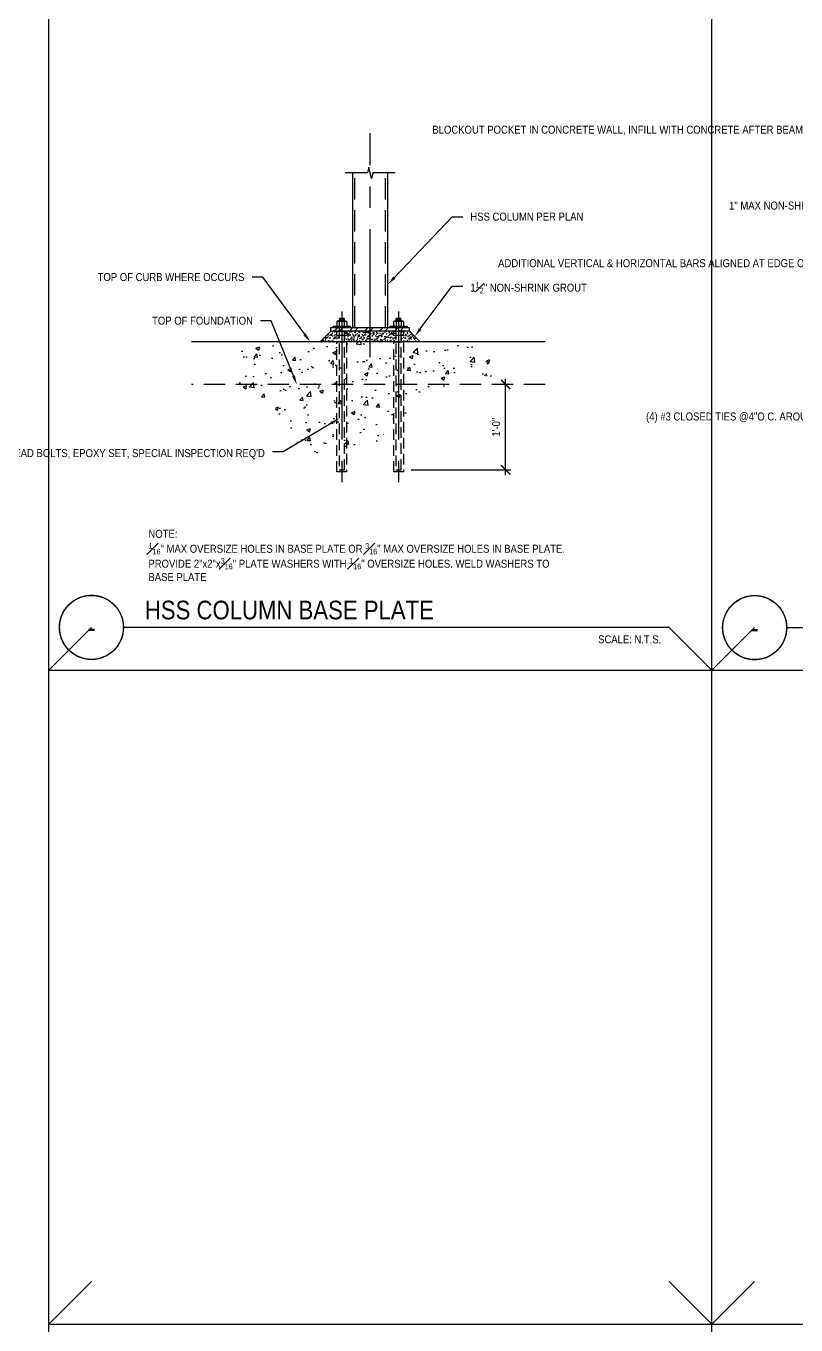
# Model space of a CAD drawing. Header units: inches. Extents: x -16404 to 14624, y -1591 to 16152.
# Drawn here: x -8638.7 to -8530.5, y 7951.9 to 8134.6 of the extents above; entities that cross this region are included whole.
import ezdxf
from ezdxf import colors
from ezdxf.entities.mleader import LeaderData, LeaderLine
from ezdxf.enums import TextEntityAlignment as Align
from ezdxf.math import Vec2, Vec3

# ---------------------------------------------------------------- set-up
doc = ezdxf.new("R2010")
doc.units = ezdxf.units.IN
doc.header["$LTSCALE"] = 24
doc.header["$MEASUREMENT"] = 0
for name, pattern in [('CENTER2', [1.125, 0.75, -0.125, 0.125, -0.125]), ('DASHED2', [0.375, 0.25, -0.125]), ('HIDDEN2', [0.1875, 0.125, -0.0625]), ('HIDDEN4', [0.09375, 0.0625, -0.03125])]:
    doc.linetypes.add(name, pattern=pattern)
doc.layers.get('0').update_dxf_attribs({"linetype": 'CONTINUOUS'})
doc.layers.get('DefPoints').update_dxf_attribs({"color": 251, "linetype": 'CONTINUOUS'})
for name, color, linetype in [('S-ANNO-DIMS', 2, 'CONTINUOUS'), ('S-ANNO-NOTE', 4, 'CONTINUOUS'), ('S-BOLT', 2, 'CONTINUOUS'), ('S-BREAK', 2, 'CONTINUOUS'), ('S-CONC', 4, 'CONTINUOUS'), ('S-STEEL', 4, 'CONTINUOUS')]:
    doc.layers.add(name, color=color, linetype=linetype)
doc.layers.add('S-ANNO-GRID-NONPLOT', color=251, linetype='CONTINUOUS', plot=False)
doc.layers.add('S-HATCH1', color=1, linetype='CONTINUOUS', transparency=0.5)
doc.layers.add('S-HATCH2', color=2, linetype='CONTINUOUS', transparency=0.5)
doc.styles.add('Arial', font='arial.ttf', dxfattribs={"width": 0.85})
doc.dimstyles.new('DIM-12$0', dxfattribs={"dimscale": 12, "dimtxt": 0.09375, "dimasz": 0.109375, "dimexe": 0.0625, "dimexo": 0.0625, "dimgap": 0.0625, "dimtad": 1, "dimdec": 4, "dimzin": 11, "dimdsep": 46, "dimlunit": 4, "dimtxsty": 'Arial', "dimblk": 'ARCHTICK', "dimblk1": 'ARCHTICK', "dimblk2": 'ARCHTICK', "dimsah": 1, "dimcen": 0.125, "dimdle": 0.0625, "dimclrd": 256, "dimclre": 256, "dimclrt": 4, "dimadec": 0, "dimazin": 0, "dimtfac": 0.75, "dimtdec": 4, "dimtofl": 0, "dimtmove": 0, "dimatfit": 3, "dimldrblk": 'ARCHTICK', "dimfxl": 1, "dimfrac": 1, "dimtolj": 1, "dimtzin": 11, "dimarcsym": 0})

# ---------------------------------------------------------------- blocks, each defined once
blk = doc.blocks.new('NUT-SM-THREADS-new')
for p, q in [((-0.94, 0.81), (-0.94, 0)), ((-0.94, 0), (-0.84, 0)), ((-0.84, 0), (0.84, 0)), ((-0.7, 0.94), (0.7, 0.94)), ((0.39, 1.44), (-0.5, 1.44)), ((-0.5, 1.44), (-0.39, 1.37)), ((-0.5, 1.31), (-0.39, 1.37)), ((0.5, 1.25), (-0.5, 1.31)), ((-0.5, 1.31), (-0.39, 1.25)), ((-0.5, 1.19), (-0.39, 1.25)), ((0.5, 1.12), (-0.5, 1.19)), ((-0.5, 1.19), (-0.39, 1.12)), ((-0.5, 1.06), (-0.39, 1.12)), ((0.5, 1), (-0.5, 1.06)), ((-0.5, 1.06), (-0.39, 1)), ((-0.5, 0.94), (-0.39, 1)), ((-0.47, 0.81), (-0.47, 0)), ((-0.39, 1.37), (0.39, 1.31)), ((-0.39, 1.25), (0.39, 1.19)), ((-0.39, 1.12), (0.39, 1.06)), ((-0.39, 1), (0.39, 0.94)), ((0.5, 1.37), (-0.09, 1.41)), ((0.39, 1.44), (0.39, 1.44)), ((0.39, 1.44), (0.5, 1.37)), ((0.39, 1.31), (0.5, 1.37)), ((0.39, 1.31), (0.5, 1.25)), ((0.39, 1.19), (0.5, 1.25)), ((0.39, 1.19), (0.5, 1.12)), ((0.39, 1.06), (0.5, 1.12)), ((0.39, 1.06), (0.5, 1)), ((0.39, 0.94), (0.5, 1)), ((0.47, 0.81), (0.47, 0)), ((0.84, 0), (0.94, 0)), ((0.94, 0.81), (0.94, 0))]:
    blk.add_line(p, q)
for centre, radius, start, end in [((-0.7, 0.65), 0.283, 33.8901, 146.1099), ((0, -0.01), 0.943, 60.1583, 119.8417), ((0.7, 0.65), 0.283, 33.8901, 146.1099)]:
    blk.add_arc(centre, radius, start, end)
blk = doc.blocks.new('_ARCHTICK')
at = {"color": 0, "linetype": 'ByBlock', "const_width": 0.15}
blk.add_lwpolyline([(-0.5, -0.5), (0.5, 0.5)], dxfattribs=at)
blk = doc.blocks.new('*D2036')
at = {"layer": 'DefPoints', "color": 0, "transparency": 16777216}
for p in [(-8571.32, 8084.15), (-8571.32, 8084.15), (-8585.34, 8072.15)]:
    blk.add_point(p, dxfattribs=at)
at = {"layer": 'S-ANNO-DIMS', "lineweight": -2, "transparency": 16777216}
for p, q in [((-8571.32, 8071.4), (-8571.32, 8084.9)), ((-8584.59, 8072.15), (-8570.57, 8072.15))]:
    blk.add_line(p, q, dxfattribs=at)
at = {"layer": 'S-ANNO-DIMS', "lineweight": -2, "transparency": 16777216, "xscale": 1.3125, "yscale": 1.3125, "zscale": 1.3125}
for p, rotation in [((-8571.32, 8084.15), 90), ((-8571.32, 8072.15), 270)]:
    blk.add_blockref('_ARCHTICK', p, dxfattribs=dict(at, rotation=rotation))
at = {"layer": 'S-ANNO-DIMS', "color": 4, "transparency": 16777216, "insert": (-8572.65, 8078.15), "char_height": 1.125, "attachment_point": 5, "rotation": 90, "style": 'Arial'}
blk.add_mtext('\\A1;1\'-0"', dxfattribs=at)
blk = doc.blocks.new('*U339')
at = {"const_width": 0.188}
for points in [[(-4.5, 0, -1), (4.5, 0, 3.732051)], [(-4.5, 0, 1), (4.5, 0, -3.732051)]]:
    blk.add_lwpolyline(points, format="xyb", dxfattribs=at)
blk.add_lwpolyline([(4.5, 0), (81.21, 0)], dxfattribs=at)
blk.add_circle((0, 0), 4.5)
at = {"style": 'Arial', "width": 0.85}
for tag, p in [('DWG_TITLE_1', (7.5, 6.19)), ('DWG_TITLE_2', (7.5, 2.44))]:
    blk.add_attdef(tag, text='', height=2.62, dxfattribs=at).set_placement(p, align=Align.MIDDLE_LEFT)
blk.add_attdef('#', text='', height=3, dxfattribs=at).set_placement((0, 0), align=Align.MIDDLE_CENTER)
blk.add_attdef('SCALE', text='', height=1.12, dxfattribs=at).set_placement((80.08, -1.12), align=Align.TOP_RIGHT)
blk = doc.blocks.new('*U307')
at = {"const_width": 0.188}
for points in [[(-4.5, 0, -1), (4.5, 0, 3.732051)], [(-4.5, 0, 1), (4.5, 0, -3.732051)]]:
    blk.add_lwpolyline(points, format="xyb", dxfattribs=at)
blk.add_lwpolyline([(4.5, 0), (268.63, 0)], dxfattribs=at)
blk.add_circle((0, 0), 4.5)
at = {"style": 'Arial', "width": 0.85}
for tag, p in [('DWG_TITLE_1', (7.5, 6.19)), ('DWG_TITLE_2', (7.5, 2.44))]:
    blk.add_attdef(tag, text='', height=2.62, dxfattribs=at).set_placement(p, align=Align.MIDDLE_LEFT)
blk.add_attdef('#', text='', height=3, dxfattribs=at).set_placement((0, 0), align=Align.MIDDLE_CENTER)
blk.add_attdef('SCALE', text='', height=1.12, dxfattribs=at).set_placement((267.5, -1.12), align=Align.TOP_RIGHT)
blk = doc.blocks.new('Se_24x36_DETAILS_GRID')
for p, q in [((0, 15.333), (0, 23)), ((7.767, 15.333), (7.767, 23)), ((0, 15.333), (0.5, 15.833)), ((7.767, 15.333), (8.267, 15.833)), ((0, 15.333), (7.767, 15.333)), ((0, 7.667), (0, 15.333)), ((7.767, 15.333), (15.535, 15.333)), ((7.767, 7.667), (7.767, 15.333)), ((0, 7.667), (0.5, 8.167)), ((7.767, 7.667), (8.267, 8.167)), ((0, 7.667), (7.767, 7.667)), ((0, 0), (0, 7.667)), ((7.767, 7.667), (15.535, 7.667)), ((7.767, 0), (7.767, 7.667))]:
    blk.add_line(p, q)
at = {"linetype": 'DASHED2', "ltscale": 0.5}
for p, q in [((7.767, 15.333), (7.267, 15.833)), ((7.767, 7.667), (7.267, 8.167))]:
    blk.add_line(p, q, dxfattribs=at)

msp = doc.modelspace()

# ---------------------------------------------------------------- hatches: boundary and pattern name
at = {"layer": 'S-HATCH1'}
h = msp.add_hatch(dxfattribs=at)
h.set_pattern_fill('STEEL', color=256, scale=12, style=0)
h.set_pattern_definition([(45, (0, 0), (-1.06066017, 1.06066017), []), (45, (0, 0.75), (-1.06066017, 1.06066017), [])])
h.paths.add_polyline_path([(-8584.8572, 8092.15268), (-8585.9899, 8092.15268), (-8585.9899, 8091.65268), (-8584.8572, 8091.65268)])
h.paths.add_polyline_path([(-8585.9899, 8092.15268), (-8586.7399, 8092.15268), (-8586.7399, 8091.65268), (-8585.9899, 8091.65268)])
h.paths.add_polyline_path([(-8586.7399, 8092.15268), (-8590.3648, 8092.15268), (-8590.3648, 8091.65268), (-8586.7399, 8091.65268)])
h.paths.add_polyline_path([(-8590.3648, 8092.15268), (-8593.9899, 8092.15268), (-8593.9899, 8091.65268), (-8590.3648, 8091.65268)])
h.paths.add_polyline_path([(-8593.9899, 8092.15268), (-8594.7399, 8092.15268), (-8594.7399, 8091.65268), (-8593.9899, 8091.65268)])
h.paths.add_polyline_path([(-8594.7399, 8092.15268), (-8595.87259, 8092.15268), (-8595.87259, 8091.65268), (-8594.7399, 8091.65268)])
at = {"layer": 'S-HATCH2'}
h = msp.add_hatch(dxfattribs=at)
h.set_pattern_fill('AR-CONC', color=256, scale=0.75, style=0)
h.set_pattern_definition([(50, (-21645.7957, 5437.9035), (5.3794514, -0.470641), [0.5625, -6.1875]), (355, (-21645.7957, 5437.9035), (-1.040635, 5.641441), [0.45, -4.95]), (100.4514, (-21645.3474, 5437.8643), (4.3388204, 5.1707966), [0.4780514, -5.2585658]), (46.1842, (-21645.796, 5439.4035), (8.004308, -1.2413926), [0.84375, -9.28125]), (96.6356, (-21645.129, 5439.3), (7.0099703, 7.305884), [0.717077, -7.8878475]), (351.1842, (-21645.796, 5439.4035), (7.0099646, 7.3058895), [0.675, -7.425]), (21, (-21645.0457, 5439.0285), (4.4768029, -3.0196417), [0.5625, -6.1875]), (326, (-21645.0457, 5439.0285), (1.824865, 5.4386253), [0.45, -4.95]), (71.4514, (-21644.6727, 5438.777), (6.3016697, 2.4189787), [0.4780514, -5.2585658]), (37.5, (-21645.7957, 5437.9035), (0.09119891, 2.4967039), [0, -4.89, 0, -5.025, 0, -4.96875]), (7.5, (-21645.7957, 5437.9035), (1.97302153, 2.95808784), [0, -2.865, 0, -4.7775, 0, -1.89375]), (327.5, (-21647.4682, 5437.9035), (4.00366827, -0.16916154), [0, -1.875, 0, -5.85, 0, -7.7625]), (317.5, (-21648.2182, 5437.9035), (4.3738963, 0.7507874), [0, -2.4375, 0, -3.885, 0, -5.5125])])
h.paths.add_polyline_path([(-8584.1973, 8081.50794), (-8582.63962, 8081.50794), (-8582.35032, 8083.77654), (-8579.16314, 8084.02972), (-8578.095, 8085.78677), (-8576.69307, 8084.69696), (-8574.64584, 8085.43091), (-8572.37229, 8085.061), (-8572.37229, 8090.15268), (-8609.34399, 8090.15268), (-8609.34399, 8084.56736), (-8607.7649, 8083.40885), (-8605.94017, 8082.87506), (-8605.69538, 8081.14024), (-8603.67039, 8080.94008), (-8603.67039, 8079.44991), (-8601.53221, 8078.39418), (-8601.53221, 8075.92541), (-8599.19567, 8075.92541), (-8598.81736, 8074.50197), (-8597.28193, 8074.50197), (-8595.21241, 8075.25817), (-8592.69786, 8074.52421), (-8591.18467, 8076.30351), (-8588.7146, 8075.85868), (-8588.11378, 8078.86124), (-8584.64237, 8078.52763)])
h = msp.add_hatch(dxfattribs=at)
h.set_pattern_fill('AR-SAND', color=256, scale=0.28125, angle=30, style=0)
h.set_pattern_definition([(67.5, (-12409.0875, 3496.2074), (-0.286302862, 0.46045734), [0, -0.4275, 0, -0.478125, 0, -0.45703125]), (37.5, (-12409.0875, 3496.2074), (0.03419959, 0.93626396), [0, -0.230625, 0, -0.3853125, 0, -0.14765625]), (357.5, (-12409.3871, 3496.03442), (0.757714623, 0.439304573), [0, -0.140625, 0, -0.50625, 0, -0.6609375]), (347.5, (-12409.3871, 3496.0344), (0.60877806, 0.63651168), [0, -0.0703125, 0, -0.331875, 0, -0.3796875])])
h.paths.add_polyline_path([(-8594.68029, 8091.65268), (-8595.87259, 8091.65268), (-8597.37259, 8090.15268), (-8594.68029, 8090.15268)])
h.paths.add_polyline_path([(-8590.3648, 8091.65268), (-8594.0495, 8091.65268), (-8594.0495, 8090.15268), (-8590.3648, 8090.15268)])
h.paths.add_polyline_path([(-8586.68029, 8091.65268), (-8590.3648, 8091.65268), (-8590.3648, 8090.15268), (-8586.68029, 8090.15268)])
h.paths.add_polyline_path([(-8584.8572, 8091.65268), (-8586.0495, 8091.65268), (-8586.0495, 8090.15268), (-8583.3572, 8090.15268)])

# ---------------------------------------------------------------- linework, layer by layer
at = {"layer": 'S-ANNO-DIMS', "color": 1, "linetype": 'CENTER2'}
msp.add_line((-8590.3648, 8087.98504), (-8590.3648, 8119.47382), dxfattribs=at)
at = {"layer": 'S-ANNO-DIMS'}
for points in [[(-8595.06854, 8091.65268), (-8593.66125, 8091.65268), (-8593.66125, 8091.0433), (-8595.06854, 8091.0433)], [(-8587.06854, 8091.65268), (-8585.66125, 8091.65268), (-8585.66125, 8091.0433), (-8587.06854, 8091.0433)]]:
    msp.add_lwpolyline(points, close=True, dxfattribs=at)
at = {"layer": 'S-ANNO-NOTE', "color": 2, "linetype": 'CENTER2'}
for p, q in [((-8594.3649, 8094.40939), (-8594.3649, 8069.84528)), ((-8586.3649, 8094.40939), (-8586.3649, 8069.84528))]:
    msp.add_line(p, q, dxfattribs=at)
at = {"layer": 'S-BOLT'}
for points in [[(-8595.5649, 8092.15268), (-8595.5649, 8092.37413), (-8593.1649, 8092.37413), (-8593.1649, 8092.15268)], [(-8587.5649, 8092.15268), (-8587.5649, 8092.37413), (-8585.1649, 8092.37413), (-8585.1649, 8092.15268)]]:
    msp.add_lwpolyline(points, dxfattribs=at)
at = {"layer": 'S-BOLT', "linetype": 'HIDDEN4'}
for points in [[(-8594.7399, 8092.15268), (-8594.7399, 8072.15268), (-8593.9899, 8072.15268), (-8593.9899, 8092.15268)], [(-8586.7399, 8092.15268), (-8586.7399, 8072.15268), (-8585.9899, 8072.15268), (-8585.9899, 8092.15268)]]:
    msp.add_lwpolyline(points, dxfattribs=at)
at = {"layer": 'S-BREAK'}
msp.add_lwpolyline([(-8586.8648, 8113.91287), (-8589.98622, 8113.91288), (-8590.17551, 8113.13453), (-8590.55408, 8114.69124), (-8590.74337, 8113.91288), (-8593.8648, 8113.9129)], dxfattribs=at)
at = {"layer": 'S-CONC'}
msp.add_line((-8565.75825, 8090.15268), (-8615.47817, 8090.15268), dxfattribs=at)
at = {"layer": 'S-CONC', "color": 2, "linetype": 'HIDDEN2'}
msp.add_line((-8565.75825, 8084.15268), (-8615.47817, 8084.15268), dxfattribs=at)
at = {"layer": 'S-HATCH1', "linetype": 'HIDDEN4'}
for points in [[(-8595.05685, 8090.15268), (-8593.6759, 8090.15268), (-8593.6759, 8071.85246), (-8595.05685, 8071.85246)], [(-8587.05685, 8090.15268), (-8585.6759, 8090.15268), (-8585.6759, 8071.85246), (-8587.05685, 8071.85246)]]:
    msp.add_lwpolyline(points, close=True, dxfattribs=at)
at = {"layer": 'S-HATCH2'}
for p, q in [((-8595.87259, 8091.65268), (-8597.37259, 8090.15268)), ((-8584.8572, 8091.65268), (-8583.3572, 8090.15268))]:
    msp.add_line(p, q, dxfattribs=at)
at = {"layer": 'S-STEEL'}
for p, q in [((-8592.8648, 8113.91288), (-8592.8649, 8092.15268)), ((-8587.8649, 8092.15268), (-8587.8648, 8113.91288)), ((-8595.87259, 8092.15268), (-8584.8572, 8092.15268)), ((-8595.87259, 8091.65268), (-8595.87259, 8092.15268)), ((-8584.8572, 8091.65268), (-8584.8572, 8092.15268)), ((-8584.8572, 8091.65268), (-8595.87259, 8091.65268))]:
    msp.add_line(p, q, dxfattribs=at)
at = {"layer": 'S-STEEL', "color": 2, "linetype": 'HIDDEN2'}
for p, q in [((-8592.5159, 8092.15268), (-8592.5158, 8113.91288)), ((-8588.2139, 8092.15269), (-8588.2138, 8113.9129))]:
    msp.add_line(p, q, dxfattribs=at)

# ---------------------------------------------------------------- block references
at = {"layer": 'S-ANNO-GRID-NONPLOT', "xscale": 12, "yscale": 12, "zscale": 12}
msp.add_blockref('Se_24x36_DETAILS_GRID', (-8635.5314, 7860), dxfattribs=at)
at = {"layer": 'S-ANNO-NOTE'}
msp.add_blockref('*U339', (-8629.5314, 8050), dxfattribs=at).add_auto_attribs({'#': '-', 'DWG_TITLE_2': 'HSS COLUMN BASE PLATE ', 'SCALE': 'SCALE: N.T.S.'})
ref = msp.add_blockref('*U307', (-8536.3223, 8049.96541), dxfattribs=at)
ref.add_attrib('#', '-', dxfattribs={"layer": '0', "height": 3, "style": 'Arial', "width": 0.85}).set_placement((-8536.3223, 8049.96541), align=Align.MIDDLE_CENTER)
at = {"layer": 'S-BOLT', "xscale": 0.75, "yscale": 0.75, "zscale": 0.75}
for p in [(-8594.3649, 8092.37413), (-8586.3649, 8092.37413)]:
    msp.add_blockref('NUT-SM-THREADS-new', p, dxfattribs=at)

# ---------------------------------------------------------------- texts
at = {"layer": 'S-ANNO-NOTE', "insert": (-8621.53136, 8056.50001), "char_height": 1.125, "width": 53.8785451, "attachment_point": 7, "style": 'Arial'}
msp.add_mtext('\\A1;NOTE:\\P{\\H0.7x;\\S1#16;}" MAX OVERSIZE HOLES IN BASE PLATE OR {\\H0.7x;\\S3#16;\\H1.4286x;" MAX OVERSIZE HOLES IN BASE PLATE.  PROVIDE 2"x2"x\\H0.7x;\\S3#16;\\H1.4286x;" PLATE WASHERS WITH \\H0.7x;\\S1#16;\\H1.4286x;" OVERSIZE HOLES. WELD WASHERS TO BASE PLATE }', dxfattribs=at)

# ---------------------------------------------------------------- dimensions: what is measured, and where the dimension line sits
at = {"layer": 'S-ANNO-DIMS'}
dim = msp.add_linear_dim(base=(-8571.32397, 8084.15268), p1=(-8585.34117, 8072.15268), p2=(-8571.32397, 8084.15268), angle=90, dimstyle='DIM-12$0', dxfattribs=at)
dim.commit()
dim.dimension.update_dxf_attribs({"geometry": '*D2036', "text_midpoint": (-8572.64836, 8078.15268)})

# ---------------------------------------------------------------- leaders
at = {"layer": 'S-ANNO-NOTE'}
ml = msp.add_multileader_mtext('Standard', dxfattribs=at)
ml.set_content('STEEL BEAM PER PLAN', color=4, style='Arial')
ml.set_leader_properties(color=2)
ml.build(insert=Vec2(0, 0))
ml.multileader.update_dxf_attribs({"dogleg_length": 0.36, "arrow_head_size": 1.3125, "scale": 12})
ctx = ml.context
ctx.base_point, ctx.scale, ctx.char_height, ctx.arrow_head_size, ctx.landing_gap_size, ctx.plane_origin = Vec3(-8517.04254, 8129.41941), 12, 1.125, 1.3125, 1.08, Vec3(-8561.3744, 8441.08957)
ctx.text_align_type = 2
notes = []
notes.append((ctx, [(1, (1, 1, 0), (-8498.1843, 8129.41941), (-1, 0), 1.5, [(0, [(-8489.47363, 8113.43165)], 0, [])])]))
ctx.mtext.insert, ctx.mtext.width, ctx.mtext.alignment, ctx.mtext.flow_direction = Vec3(-8500.7643, 8129.99151), 19.40332, 3, 5
ml = msp.add_multileader_mtext('Standard', dxfattribs=at)
ml.set_content('CONCRETE WALL\\P(TYP REINFORCEMENT NOT SHOWN)', color=4, style='Arial')
ml.set_leader_properties(color=2)
ml.build(insert=Vec2(0, 0))
ml.multileader.update_dxf_attribs({"dogleg_length": 0.36, "arrow_head_size": 1.3125, "scale": 12})
ctx = ml.context
ctx.base_point, ctx.scale, ctx.char_height, ctx.arrow_head_size, ctx.landing_gap_size, ctx.plane_origin = Vec3(-8417.30768, 8125.20245), 12, 1.125, 1.3125, 1.08, Vec3(-8465.58804, 8434.41304)
ctx.text_align_type = 2
notes.append((ctx, [(1, (1, 1, 0), (-8395.49849, 8125.20245), (-1, 0), 1.5, [(0, [(-8390.31943, 8108.64585)], 0, [])])]))
ctx.mtext.insert, ctx.mtext.width, ctx.mtext.alignment, ctx.mtext.flow_direction = Vec3(-8398.07849, 8125.93032), 18.7565009, 3, 5
ml = msp.add_multileader_mtext('Standard', dxfattribs=at)
ml.set_content('STEEL BEAM PER PLAN\\P(FLOOR/ROOF NOT SHOWN)', color=4, style='Arial')
ml.set_leader_properties(color=2)
ml.build(insert=Vec2(0, 0))
ml.multileader.update_dxf_attribs({"dogleg_length": 0.36, "arrow_head_size": 1.3125, "scale": 12})
ctx = ml.context
ctx.base_point, ctx.scale, ctx.char_height, ctx.arrow_head_size, ctx.landing_gap_size, ctx.plane_origin = Vec3(-8349.44743, 8121.81622), 12, 1.125, 1.3125, 1.08, Vec3(-8390.47096, 8402.09792)
ctx.text_align_type = 2
notes.append((ctx, [(1, (1, 1, 0), (-8327.51236, 8121.81622), (-1, 0), 1.5, [(0, [(-8321.54056, 8113.43165)], 0, [])])]))
ctx.mtext.insert, ctx.mtext.width, ctx.mtext.alignment, ctx.mtext.flow_direction = Vec3(-8330.09236, 8122.5441), 20.3750015, 3, 5
ml = msp.add_multileader_mtext('Standard', dxfattribs=at)
ml.set_content('BLOCKOUT POCKET IN CONCRETE WALL, INFILL WITH CONCRETE AFTER BEAM INSTALLATION', color=4, style='Arial')
ml.set_leader_properties(color=2)
ml.build(insert=Vec2(0, 0))
ml.multileader.update_dxf_attribs({"dogleg_length": 0.36, "arrow_head_size": 1.3125, "scale": 12})
ctx = ml.context
ctx.base_point, ctx.scale, ctx.char_height, ctx.arrow_head_size, ctx.landing_gap_size, ctx.plane_origin = Vec3(-8536.87484, 8119.97332), 12, 1.125, 1.3125, 1.08, Vec3(-8575.66271, 8426.241)
ctx.text_align_type = 2
notes.append((ctx, [(1, (1, 1, 0), (-8517.07274, 8119.97332), (-1, 0), 1.5, [(0, [(-8498.34636, 8106.89047)], 0, [])])]))
ctx.mtext.insert, ctx.mtext.width, ctx.mtext.alignment, ctx.mtext.flow_direction = Vec3(-8519.65274, 8120.54541), 19.40332, 3, 5
ml = msp.add_multileader_mtext('Standard', dxfattribs=at)
ml.set_content('BLOCKOUT POCKET IN CONCRETE WALL, INFILL WITH CONCRETE AFTER BEAM INSTALLATION', color=4, style='Arial')
ml.set_leader_properties(color=2)
ml.build(insert=Vec2(0, 0))
ml.multileader.update_dxf_attribs({"dogleg_length": 0.36, "arrow_head_size": 1.3125, "scale": 12})
ctx = ml.context
ctx.base_point, ctx.scale, ctx.char_height, ctx.arrow_head_size, ctx.landing_gap_size, ctx.plane_origin = Vec3(-8418.95383, 8116.38932), 12, 1.125, 1.3125, 1.08, Vec3(-8466.02155, 8426.02318)
ctx.text_align_type = 2
notes.append((ctx, [(1, (1, 1, 0), (-8399.15173, 8116.38932), (-1, 0), 1.5, [(0, [(-8392.20223, 8102.64585)], 0, [])])]))
ctx.mtext.insert, ctx.mtext.width, ctx.mtext.alignment, ctx.mtext.flow_direction = Vec3(-8401.73173, 8116.96141), 18.7565009, 3, 5
ml = msp.add_multileader_mtext('Standard', dxfattribs=at)
ml.set_content('1" MAX NON-SHRINK GROUT', color=4, style='Arial')
ml.set_leader_properties(color=2)
ml.build(insert=Vec2(0, 0))
ml.multileader.update_dxf_attribs({"dogleg_length": 0.36, "arrow_head_size": 1.3125, "scale": 12})
ctx = ml.context
ctx.base_point, ctx.scale, ctx.char_height, ctx.arrow_head_size, ctx.landing_gap_size, ctx.plane_origin = Vec3(-8540.82958, 8109.3022), 12, 1.125, 1.3125, 1.08, Vec3(-8573.79111, 8407.7616)
ctx.text_align_type = 2
notes.append((ctx, [(1, (1, 1, 0), (-8518.83189, 8109.3022), (-1, 0), 1.5, [(0, [(-8496.885, 8093.68165)], 0, [])])]))
ctx.mtext.insert, ctx.mtext.width, ctx.mtext.alignment, ctx.mtext.flow_direction = Vec3(-8521.41189, 8109.8743), 24.8669632, 3, 5
ml = msp.add_multileader_mtext('Standard', dxfattribs=at)
ml.set_content('HSS COLUMN PER PLAN', color=4, style='Arial')
ml.set_leader_properties(color=2)
ml.build(insert=Vec2(0, 0))
ml.multileader.update_dxf_attribs({"dogleg_length": 0.36, "arrow_head_size": 1.3125, "scale": 12})
ctx = ml.context
ctx.base_point, ctx.scale, ctx.char_height, ctx.arrow_head_size, ctx.landing_gap_size, ctx.plane_origin = Vec3(-8577.35933, 8107.7482), 12, 1.125, 1.3125, 1.08, Vec3(-8610.91131, 8400.25352)
notes.append((ctx, [(0, (1, 1, 0), (-8578.85933, 8107.7482), (1, 0), 1.5, [(0, [(-8587.86487, 8098.24324)], 0, [])])]))
ctx.mtext.insert, ctx.mtext.width, ctx.mtext.flow_direction = Vec3(-8576.27933, 8108.32029), 23.7857697, 5
ml = msp.add_multileader_mtext('Standard', dxfattribs=at)
ml.set_content('ADDITIONAL VERTICAL & HORIZONTAL BARS ALIGNED AT EDGE OF BLOCKOUT, TYP', color=4, style='Arial')
ml.set_leader_properties(color=2)
ml.build(insert=Vec2(0, 0))
ml.multileader.update_dxf_attribs({"dogleg_length": 0.36, "arrow_head_size": 1.3125, "scale": 12})
ctx = ml.context
ctx.base_point, ctx.scale, ctx.char_height, ctx.arrow_head_size, ctx.landing_gap_size, ctx.plane_origin = Vec3(-8539.33377, 8101.10194), 12, 1.125, 1.3125, 1.08, Vec3(-8577.55953, 8385.35028)
ctx.text_align_type = 2
notes.append((ctx, [(1, (1, 1, 0), (-8514.875, 8101.10194), (-1, 0), 1.5, [(1, [(-8500.34636, 8089.36024), (-8504.89524, 8091.18165)], 0, [])])]))
ctx.mtext.insert, ctx.mtext.width, ctx.mtext.alignment, ctx.mtext.flow_direction = Vec3(-8517.455, 8101.77571), 20.9880416, 3, 5
ml = msp.add_multileader_mtext('Standard', dxfattribs=at)
ml.set_content('\\A1;TOP OF CURB WHERE OCCURS', color=4, style='Arial')
ml.set_leader_properties(color=2)
ml.build(insert=Vec2(0, 0))
ml.multileader.update_dxf_attribs({"dogleg_length": 0.36, "arrow_head_size": 1.3125, "scale": 12})
ctx = ml.context
ctx.base_point, ctx.scale, ctx.char_height, ctx.arrow_head_size, ctx.landing_gap_size, ctx.plane_origin = Vec3(-8629.64879, 8099.24869), 12, 1.125, 1.3125, 1.08, Vec3(-8571.35109, 8391.754)
ctx.text_align_type = 2
notes.append((ctx, [(0, (1, 1, 0), (-8605.45746, 8099.24869), (-1, 0), 1.5, [(0, [(-8598.79226, 8090.15268)], 0, [])])]))
ctx.mtext.insert, ctx.mtext.width, ctx.mtext.alignment, ctx.mtext.flow_direction = Vec3(-8608.03746, 8099.82078), 24.2290445, 3, 5
ml = msp.add_multileader_mtext('Standard', dxfattribs=at)
ml.set_content('\\A1;1{\\H0.7x;\\S1#2;\\H1.4286x;" NON-SHRINK GROUT}', color=4, style='Arial')
ml.set_leader_properties(color=2)
ml.build(insert=Vec2(0, 0))
ml.multileader.update_dxf_attribs({"dogleg_length": 0.36, "arrow_head_size": 1.3125, "scale": 12})
ctx = ml.context
ctx.base_point, ctx.scale, ctx.char_height, ctx.arrow_head_size, ctx.landing_gap_size, ctx.plane_origin = Vec3(-8577.35933, 8097.98311), 12, 1.125, 1.3125, 1.08, Vec3(-8610.91131, 8390.48843)
notes.append((ctx, [(0, (1, 1, 0), (-8578.85933, 8097.98311), (1, 0), 1.5, [(0, [(-8584.1072, 8090.90268)], 0, [])])]))
ctx.mtext.insert, ctx.mtext.width, ctx.mtext.flow_direction = Vec3(-8576.27933, 8098.55521), 24.2290445, 5
ml = msp.add_multileader_mtext('Standard', dxfattribs=at)
ml.set_content('\\A1;TOP OF FOUNDATION', color=4, style='Arial')
ml.set_leader_properties(color=2)
ml.build(insert=Vec2(0, 0))
ml.multileader.update_dxf_attribs({"dogleg_length": 0.36, "arrow_head_size": 1.3125, "scale": 12})
ctx = ml.context
ctx.base_point, ctx.scale, ctx.char_height, ctx.arrow_head_size, ctx.landing_gap_size, ctx.plane_origin = Vec3(-8621.95325, 8093.12147), 12, 1.125, 1.3125, 1.08, Vec3(-8571.35109, 8385.62678)
ctx.text_align_type = 2
notes.append((ctx, [(0, (1, 1, 0), (-8604.25934, 8093.12147), (-1, 0), 1.5, [(0, [(-8600.66032, 8084.15268)], 0, [])])]))
ctx.mtext.insert, ctx.mtext.width, ctx.mtext.alignment, ctx.mtext.flow_direction = Vec3(-8606.83934, 8093.69356), 24.2290445, 3, 5
ml = msp.add_multileader_mtext('Standard', dxfattribs=at)
ml.set_content('(4) #3 CLOSED TIES @4"O.C. AROUND ANCHOR BOLTS', color=4, style='Arial')
ml.set_leader_properties(color=2)
ml.build(insert=Vec2(0, 0))
ml.multileader.update_dxf_attribs({"dogleg_length": 0.36, "arrow_head_size": 1.3125, "scale": 12})
ctx = ml.context
ctx.base_point, ctx.scale, ctx.char_height, ctx.arrow_head_size, ctx.landing_gap_size, ctx.plane_origin = Vec3(-8541.61151, 8079.64626), 12, 1.125, 1.3125, 1.08, Vec3(-8487.25331, 8387.07364)
ctx.text_align_type = 2
notes.append((ctx, [(1, (1, 1, 0), (-8513.55801, 8079.64626), (-1, 0), 1.5, [(0, [(-8490.39609, 8090.18165)], 0, [])])]))
ctx.mtext.insert, ctx.mtext.width, ctx.mtext.alignment, ctx.mtext.flow_direction = Vec3(-8516.13801, 8080.21835), 24.8669632, 3, 5
ml = msp.add_multileader_mtext('Standard', dxfattribs=at)
ml.set_content('STEEL BEAM PER PLAN', color=4, style='Arial')
ml.set_leader_properties(color=2)
ml.build(insert=Vec2(0, 0))
ml.multileader.update_dxf_attribs({"dogleg_length": 0.36, "arrow_head_size": 1.3125, "scale": 12})
ctx = ml.context
ctx.base_point, ctx.scale, ctx.char_height, ctx.arrow_head_size, ctx.landing_gap_size, ctx.plane_origin = Vec3(-8414.17258, 8082.29558), 12, 1.125, 1.3125, 1.08, Vec3(-8460.41387, 8394.56728)
ctx.text_align_type = 2
notes.append((ctx, [(1, (1, 1, 0), (-8399.08258, 8082.29558), (-1, 0), 1.5, [(0, [(-8391.48347, 8085.55097)], 0, [])])]))
ctx.mtext.insert, ctx.mtext.width, ctx.mtext.alignment, ctx.mtext.flow_direction = Vec3(-8401.66258, 8082.85808), 14.6656882, 3, 5
ml = msp.add_multileader_mtext('Standard', dxfattribs=at)
ml.set_content('\\A1;\\pxi-2.48095,l3.48095,t3.48095;(2)^I{\\H0.7x;\\S3#4;\\H1.42857x;"%%C \\C256;F1554 STEEL, GRADE A36, ALL THREAD BOLTS, \\C4;EPOXY SET, SPECIAL INSPECTION REQ\'D}', color=4, style='Arial')
ml.set_leader_properties(color=2)
ml.build(insert=Vec2(0, 0))
ml.multileader.update_dxf_attribs({"dogleg_length": 0.36, "arrow_head_size": 1.3125, "scale": 12})
ctx = ml.context
ctx.base_point, ctx.scale, ctx.char_height, ctx.arrow_head_size, ctx.landing_gap_size, ctx.plane_origin = Vec3(-8629.01212, 8074.68879), 12, 1.125, 1.3125, 1.08, Vec3(-8571.33105, 8367.19411)
ctx.text_align_type = 2
notes.append((ctx, [(0, (1, 1, 0), (-8602.58364, 8074.68879), (-1, 0), 1.5, [(0, [(-8594.68029, 8079.38646)], 0, [])])]))
ctx.mtext.insert, ctx.mtext.width, ctx.mtext.alignment, ctx.mtext.flow_direction = Vec3(-8605.16364, 8075.29503), 24.2290445, 3, 5
for ctx, leaders in notes:
    for number, flags, end, landing, length, lines in leaders:
        leader = LeaderData()
        leader.index, (leader.has_last_leader_line, leader.has_dogleg_vector, leader.attachment_direction) = number, flags
        leader.last_leader_point, leader.dogleg_vector, leader.dogleg_length = Vec3(end), Vec3(landing), length
        for number, points, colour, breaks in lines:
            line = LeaderLine()
            line.index, line.vertices, line.color, line.breaks = number, Vec3.list(points), colors.encode_raw_color(colour), breaks
            leader.lines.append(line)
        ctx.leaders.append(leader)

doc.saveas('drawing.dxf')
